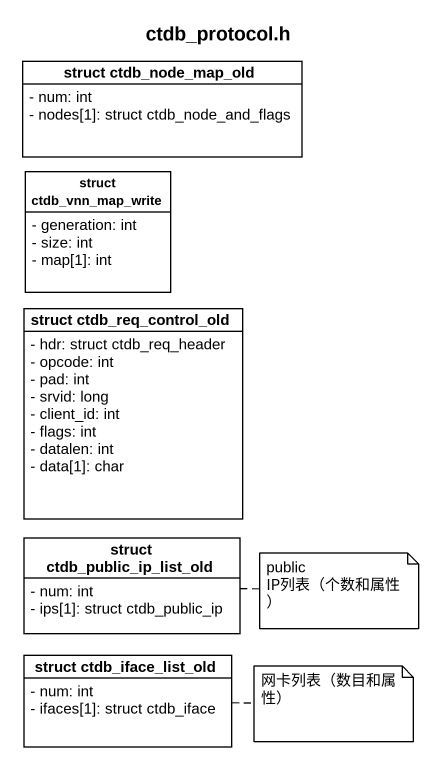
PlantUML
@startuml
title ctdb_protocol.h
hide circle
hide empty members
skinparam classAttributeIconSize 0
class "struct ctdb_node_map_old" as struct_ctdb_node_map_old {
  - num: int
  - nodes[1]: struct ctdb_node_and_flags
}
class "struct ctdb_vnn_map_write" as struct_ctdb_vnn_map_write {
  - generation: int
  - size: int
  - map[1]: int
}
class "struct ctdb_req_control_old" as struct_ctdb_req_control_old {
  - hdr: struct ctdb_req_header
  - opcode: int
  - pad: int
  - srvid: long
  - client_id: int
  - flags: int
  - datalen: int
  - data[1]: char
}
class "struct ctdb_public_ip_list_old" as struct_ctdb_public_ip_list {
  - num: int
  - ips[1]: struct ctdb_public_ip
}
class "struct ctdb_iface_list_old" as struct_ctdb_iface_list_old {
  - num: int
  - ifaces[1]: struct ctdb_iface
}
note right of struct_ctdb_public_ip_list : publicIP列表（个数和属性）
note right of struct_ctdb_iface_list_old : 网卡列表（数目和属性）
@enduml
